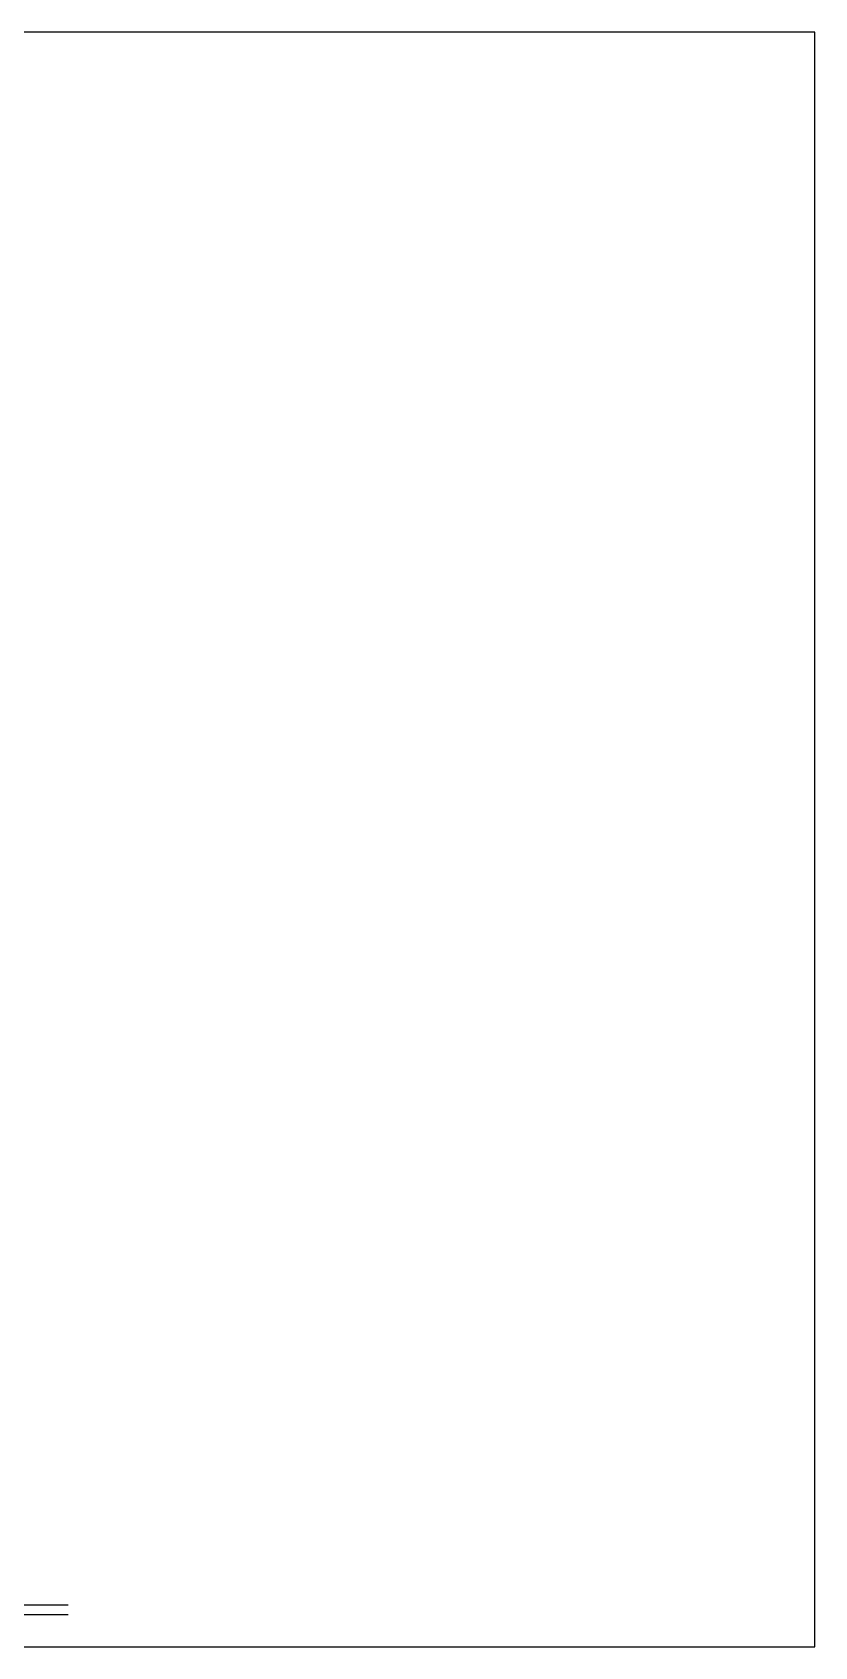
# Model space of a CAD drawing. Header units: metres. Extents: x 0 to 420, y 0 to 297.
# Drawn here: x 276 to 420, y 0 to 297 of the extents above; entities that cross this region are included whole.
import ezdxf

# ---------------------------------------------------------------- set-up
doc = ezdxf.new("R2010")
doc.units = ezdxf.units.M

msp = doc.modelspace()

# ---------------------------------------------------------------- linework, layer by layer
for p, q in [((420, 297), (0, 297)), ((420, 0), (420, 297)), ((201.22, 7.73), (282.61, 7.73)), ((201.22, 5.94), (282.58, 5.94)), ((0, 0), (420, 0))]:
    msp.add_line(p, q)

doc.saveas('drawing.dxf')
